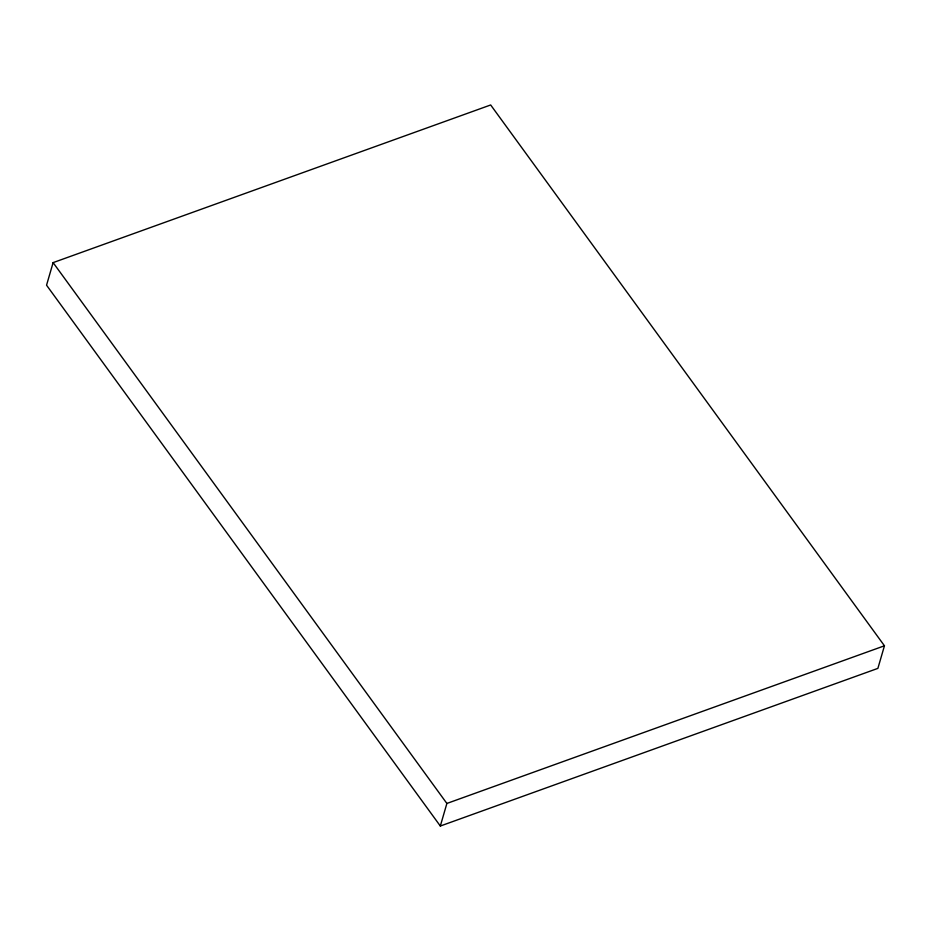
<?xml version="1.0" encoding="UTF-8"?>
<svg xmlns="http://www.w3.org/2000/svg" width="931" height="931" viewBox="0 0 931 931"><rect width="100%" height="100%" fill="white"/><g stroke="black" fill="none" stroke-linecap="round" stroke-linejoin="round"><path stroke-width="1.4" d="M53.114 262.623L46.55 285.2L440.328 826.03L877.886 668.377L884.45 645.8L490.672 104.97L53.114 262.623L446.88 803.453L440.328 826.03M446.88 803.453L884.45 645.8"/></g></svg>
